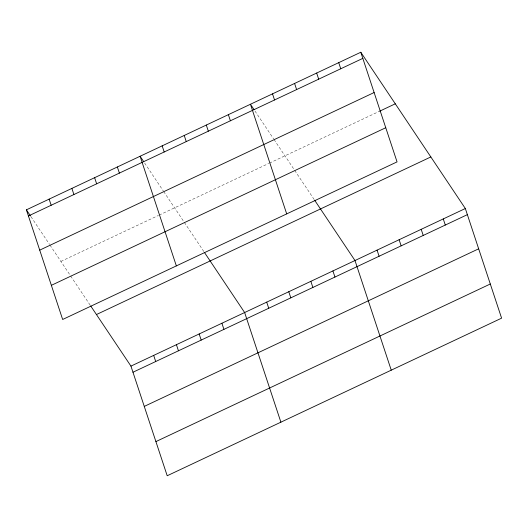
<?xml version="1.0" encoding="UTF-8"?>
<svg xmlns="http://www.w3.org/2000/svg" width="528" height="528" viewBox="0 0 528 528"><rect width="100%" height="100%" fill="white"/><g stroke="black" fill="none" stroke-linecap="round" stroke-linejoin="round"><path stroke-width="0.4" stroke-dasharray="2.64 1.98" d="M60.898 261.413L158.459 215.431M159.192 215.087L268.759 163.449M269.498 163.099L379.843 111.098M254.984 111.038L273.596 138.857M274.052 139.537L293.832 169.105M294.716 170.432L314.272 199.657M144.632 163.046L163.244 190.865M163.7 191.545L183.48 221.113M184.371 222.44L203.92 251.665M30.941 216.625L49.553 244.444M50.002 245.124L69.788 274.692M70.673 276.025L90.222 305.243"/><path stroke-width="0.79" d="M360.796 52.246L397.056 161.885L62.66 319.48L26.4 209.84L360.796 52.246L465.34 208.52L501.6 318.16L167.204 475.754L130.944 366.115L90.671 305.91M28.426 215.972L362.822 58.37M39.725 250.127L374.121 92.532M379.843 111.098L395.294 103.811M51.361 285.325L385.757 127.73M96.446 314.543L430.841 156.948M130.944 366.115L465.34 208.52M132.97 372.24L467.366 214.645M144.269 406.402L478.665 248.807M155.905 441.593L490.301 283.998M254.074 109.679L250.444 104.254L286.704 213.893M314.714 200.323L354.988 260.522L391.248 370.168M143.728 161.687L140.092 156.255L176.352 265.901M204.362 252.325L244.636 312.53L280.896 422.176M26.4 209.84L30.485 215.945M443.269 218.922L445.295 225.047M421.199 229.317L423.225 235.448M399.128 239.719L401.155 245.85M338.725 62.647L340.751 68.772M377.058 250.12L379.084 256.252M316.655 73.049L318.681 79.174M294.584 83.45L296.611 89.575M332.917 270.923L334.943 277.055M272.514 93.852L274.54 99.977M310.847 281.325L312.873 287.456M288.776 291.727L290.803 297.858M228.373 114.655L230.399 120.78M266.706 302.128L268.732 308.26M206.303 125.057L208.329 131.182M184.232 135.458L186.259 141.583M221.899 323.248L223.925 329.373M162.162 145.853L164.188 151.985M199.162 333.967L201.188 340.091M176.425 344.678L178.451 350.81M117.355 166.973L119.381 173.105M153.681 355.397L155.707 361.528M94.618 177.692L96.644 183.817M71.881 188.41L73.907 194.535M49.137 199.122L51.163 205.253"/></g></svg>
